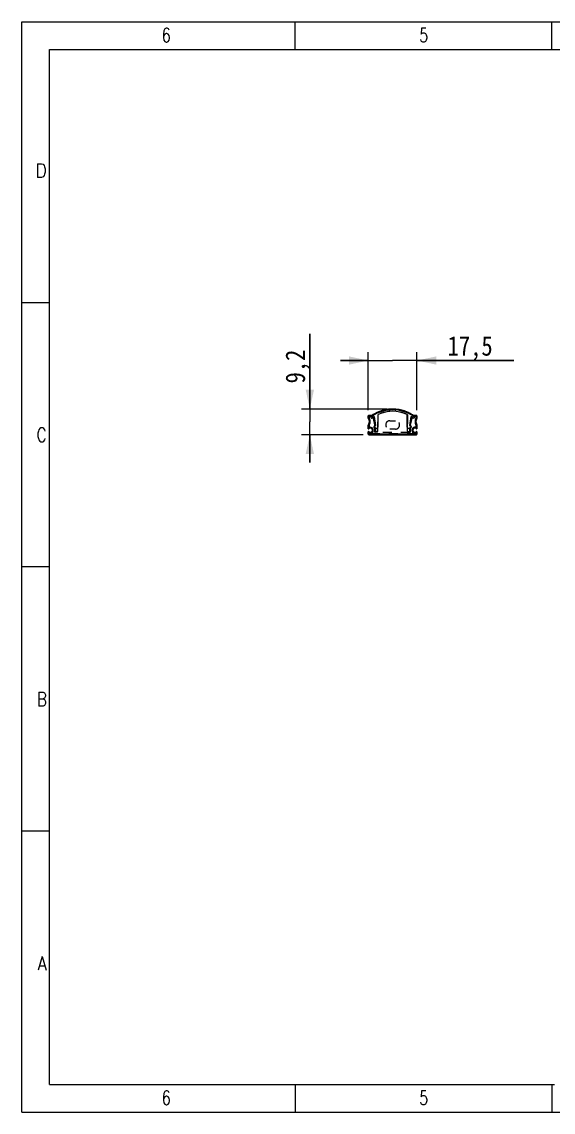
# Model space of a CAD drawing. Extents: x 14 to 580, y 14 to 406.
# Drawn here: x 14 to 205.1, y 14 to 406 of the extents above; entities that cross this region are included whole.
import ezdxf
from ezdxf.enums import TextEntityAlignment as Align

# ---------------------------------------------------------------- set-up
doc = ezdxf.new("R2010")
doc.units = 0
doc.header["$LTSCALE"] = 32.67
doc.linetypes.add('HIDDEN', pattern=[0.2, 0.1, -0.1])
doc.layers.get('0').update_dxf_attribs({"linetype": 'CONTINUOUS'})
for name, color, linetype in [('AP008-BASE2', 7, 'CONTINUOUS'), ('AP008-BASE3', 7, 'CONTINUOUS'), ('AP008-ENDCAP-02', 7, 'CONTINUOUS'), ('AP008-ENDCAP-03', 7, 'CONTINUOUS'), ('AP008-ENDCAP-12', 7, 'CONTINUOUS'), ('AP008-ENDCAP-13', 7, 'CONTINUOUS'), ('AP0084', 7, 'CONTINUOUS'), ('AP0089', 7, 'CONTINUOUS')]:
    doc.layers.add(name, color=color, linetype=linetype)
doc.styles.get("Standard").update_dxf_attribs({"font": 'SIMHEI.SHX', "width": 0.85})
doc.styles.add('TEXTSTYLE_2', font='TXT.TTF')
doc.dimstyles.get("Standard").update_dxf_attribs({"dimtxt": 2.5, "dimasz": 2.5, "dimexe": 1.25, "dimexo": 0.625, "dimtad": 1, "dimcen": 2.5, "dimazin": 3, "dimtfac": 1, "dimtmove": 0, "dimatfit": 3})

# ---------------------------------------------------------------- blocks, each defined once
blk = doc.blocks.new('_FILLED')
at = {"color": 0, "linetype": 'BYBLOCK'}
blk.add_solid([(0, 0), (-1, 0.214), (-1, -0.214)], dxfattribs=at)
blk = doc.blocks.new('*D0')
at = {"layer": 'AP0084', "color": 3}
for p, q in [((117.6, 266.77), (117.6, 293.84)), ((117.6, 293.84), (117.6, 262.17)), ((145.39, 266.77), (114.6, 266.77)), ((117.6, 247.57), (117.6, 262.17)), ((136.84, 257.57), (114.6, 257.57)), ((117.6, 257.57), (117.6, 247.57))]:
    blk.add_line(p, q, dxfattribs=at)
at = {"layer": 'AP0084', "color": 3, "xscale": 7, "yscale": 7, "zscale": 7}
for p, rotation in [((117.6, 266.77), 270), ((117.6, 257.57), 90)]:
    blk.add_blockref('_FILLED', p, dxfattribs=dict(at, rotation=rotation))
at = {"layer": 'AP0084', "color": 3, "width": 0.85}
blk.add_text('9,2', height=7, rotation=90, dxfattribs=at).set_placement((115.85, 275.99))
blk = doc.blocks.new('*D1')
at = {"layer": 'AP0084', "color": 3}
for p, q in [((138.64, 266.37), (138.64, 287.23)), ((156.14, 266.37), (156.14, 287.23)), ((138.64, 284.23), (128.64, 284.23)), ((128.64, 284.23), (147.39, 284.23)), ((190.97, 284.23), (147.39, 284.23)), ((156.14, 284.23), (190.97, 284.23))]:
    blk.add_line(p, q, dxfattribs=at)
at = {"layer": 'AP0084', "color": 3, "xscale": 7, "yscale": 7, "zscale": 7}
blk.add_blockref('_FILLED', (138.64, 284.23), dxfattribs=at)
at = {"layer": 'AP0084', "color": 3, "xscale": 7, "yscale": 7, "zscale": 7, "rotation": 180}
blk.add_blockref('_FILLED', (156.14, 284.23), dxfattribs=at)
at = {"layer": 'AP0084', "color": 3, "width": 0.85}
blk.add_text('17,5', height=7, dxfattribs=at).set_placement((167.17, 285.98))

msp = doc.modelspace()

# ---------------------------------------------------------------- linework, layer by layer
at = {"color": 7}
for p, q in [((140.017, 264.21), (140.129, 264.044)), ((140.711, 264.07), (141.237, 260.818)), ((142.237, 260.52), (142.237, 264.876)), ((152.537, 264.876), (152.537, 260.52)), ((153.537, 260.818), (154.063, 264.07)), ((154.645, 264.044), (154.757, 264.21)), ((141.187, 260.732), (140.787, 260.501)), ((140.787, 260.328), (141.759, 259.766)), ((142.051, 259.881), (142.228, 260.462)), ((152.546, 260.462), (152.723, 259.881)), ((153.015, 259.766), (153.987, 260.328)), ((153.987, 260.501), (153.587, 260.732))]:
    msp.add_line(p, q, dxfattribs=at)
for centre, radius, start, end in [((147.387, 253.305), 13.465, 57.25218, 122.74782), ((140.265, 264.378), 0.3, 122.74782, 214.05356), ((140.377, 264.212), 0.3, 214.05356, 302.72768), ((142.336, 261.352), 3.167, 120.88918, 124.56618), ((147.387, 253.305), 12.665, 66.00691, 113.99309), ((152.437, 261.352), 3.167, 55.43382, 59.11082), ((154.397, 264.212), 0.3, 237.27232, 325.94644), ((154.509, 264.378), 0.3, 325.94644, 57.25218), ((140.837, 260.414), 0.1, 120, 240), ((141.137, 260.818), 0.1, 300, 360), ((141.859, 259.939), 0.2, 240, 343.00391), ((142.037, 260.52), 0.2, 343.00391, 360), ((152.737, 260.52), 0.2, 180, 196.99609), ((152.915, 259.939), 0.2, 196.99609, 300), ((153.637, 260.818), 0.1, 180, 240), ((153.937, 260.414), 0.1, 300, 60)]:
    msp.add_arc(centre, radius, start, end, dxfattribs=at)
at = {"layer": 'AP008-BASE2', "color": 7}
for centre, radius, start, end in [((138.737, 264.374), 0.1, 138.59237, 180), ((136.985, 262.274), 2.052, 12.37813, 34.68699), ((136.985, 262.274), 2.052, 348.81585, 10.47478), ((157.789, 262.274), 2.052, 168.81585, 189.00599), ((157.789, 262.274), 2.052, 145.31301, 167.45913), ((156.037, 264.374), 0.1, 48.59237, 90), ((155.937, 263.556), 0.2, 325.31301, 360), ((138.837, 260.992), 0.2, 145.31301, 180), ((138.737, 258.626), 0.1, 82.28828, 180), ((136.985, 262.274), 2.052, 325.31301, 347.62187), ((139.387, 259.174), 0.75, 114.55427, 139.88083), ((155.387, 259.174), 0.75, 40.11917, 141.85068), ((157.789, 262.274), 2.052, 193.95457, 214.68699), ((156.037, 259.722), 0.1, 262.28828, 360), ((139.387, 259.174), 0.75, 220.11917, 321.85068), ((155.387, 259.174), 0.75, 294.55427, 319.88083)]:
    msp.add_arc(centre, radius, start, end, dxfattribs=at)
at = {"layer": 'AP008-BASE3', "color": 8, "linetype": 'HIDDEN'}
for p, q in [((138.637, 264.374), (138.637, 263.556)), ((139.537, 264.474), (138.737, 264.474)), ((139.637, 263.574), (139.637, 264.374)), ((140.359, 263.474), (139.737, 263.474)), ((141.031, 261.098), (140.456, 263.398)), ((154.318, 263.398), (153.743, 261.098)), ((155.037, 263.474), (154.415, 263.474)), ((155.137, 264.374), (155.137, 263.574)), ((156.037, 264.474), (155.237, 264.474)), ((156.137, 263.556), (156.137, 264.374)), ((138.637, 260.992), (138.637, 259.722)), ((141.037, 260.774), (141.037, 261.049)), ((141.037, 258.474), (141.037, 259.974)), ((153.737, 261.049), (153.737, 260.774)), ((153.737, 259.974), (153.737, 258.474)), ((156.137, 259.722), (156.137, 260.992)), ((138.637, 258.626), (138.637, 257.774)), ((138.837, 257.574), (155.937, 257.574)), ((153.637, 258.374), (141.137, 258.374)), ((156.137, 257.774), (156.137, 258.626))]:
    msp.add_line(p, q, dxfattribs=at)
for centre, radius, start, end in [((138.837, 263.556), 0.2, 180, 214.68699), ((138.737, 264.374), 0.1, 90, 138.59237), ((136.985, 262.274), 2.052, 10.47478, 12.37813), ((139.537, 264.374), 0.1, 0, 90), ((139.737, 263.574), 0.1, 180, 270), ((140.359, 263.374), 0.1, 14.03624, 90), ((154.415, 263.374), 0.1, 90, 165.96376), ((155.037, 263.574), 0.1, 270, 360), ((155.237, 264.374), 0.1, 90, 180), ((157.789, 262.274), 2.052, 167.45913, 168.81585), ((156.037, 264.374), 0.1, 0, 48.59237), ((138.737, 259.722), 0.1, 180, 319.88083), ((138.737, 258.626), 0.1, 40.11917, 82.28828), ((136.985, 262.274), 2.052, 347.62187, 348.81585), ((139.387, 259.174), 0.75, 321.85068, 114.55427), ((140.937, 260.374), 0.3, 89.99022, 270.00978), ((140.937, 260.774), 0.1, 270, 360), ((140.937, 259.974), 0.1, 0, 90), ((140.837, 261.049), 0.2, 0, 14.03624), ((153.937, 261.049), 0.2, 165.96376, 180), ((153.837, 260.774), 0.1, 180, 270), ((153.837, 259.974), 0.1, 90, 180), ((153.837, 260.374), 0.3, 269.99022, 90.00978), ((155.387, 259.174), 0.75, 141.85068, 294.55427), ((157.789, 262.274), 2.052, 189.00599, 193.95457), ((156.037, 259.722), 0.1, 220.11917, 262.28828), ((156.037, 258.626), 0.1, 0, 139.88083), ((155.937, 260.992), 0.2, 0, 34.68699), ((138.837, 257.774), 0.2, 180, 270), ((141.137, 258.474), 0.1, 180, 270), ((153.637, 258.474), 0.1, 270, 360), ((155.937, 257.774), 0.2, 270, 360)]:
    msp.add_arc(centre, radius, start, end, dxfattribs=at)
at = {"layer": 'AP008-ENDCAP-02', "color": 7}
for p, q in [((138.637, 264.374), (138.637, 263.556)), ((138.637, 264.374), (138.937, 264.174)), ((138.937, 263.587), (138.637, 263.556)), ((138.673, 263.442), (138.726, 263.472)), ((138.726, 263.472), (138.787, 263.506)), ((138.937, 264.174), (138.737, 264.474)), ((139.715, 264.474), (138.737, 264.474)), ((138.937, 264.174), (138.937, 263.584)), ((139.715, 264.174), (138.937, 264.174)), ((139.715, 264.174), (139.715, 264.474)), ((140.154, 264.306), (139.99, 264.556)), ((154.62, 264.306), (154.784, 264.556)), ((156.037, 264.474), (155.059, 264.474)), ((155.059, 264.174), (155.059, 264.474)), ((155.837, 264.174), (155.059, 264.174)), ((156.037, 264.474), (155.837, 264.174)), ((155.837, 264.174), (156.137, 264.374)), ((155.837, 263.589), (155.837, 264.174)), ((156.137, 263.556), (155.837, 263.587)), ((155.837, 263.587), (155.942, 263.53)), ((155.942, 263.53), (156.017, 263.489)), ((156.017, 263.489), (156.086, 263.451)), ((156.086, 263.451), (156.101, 263.442)), ((156.137, 263.556), (156.137, 264.374)), ((138.637, 260.992), (138.637, 259.722)), ((138.637, 260.992), (138.937, 260.961)), ((138.688, 261.097), (138.673, 261.106)), ((138.757, 261.059), (138.688, 261.097)), ((138.831, 261.018), (138.757, 261.059)), ((138.937, 260.961), (138.831, 261.018)), ((138.937, 260.959), (138.937, 260.123)), ((155.837, 260.961), (156.137, 260.992)), ((155.837, 260.123), (155.837, 260.964)), ((156.048, 261.076), (155.986, 261.042)), ((156.101, 261.106), (156.048, 261.076)), ((156.137, 259.722), (156.137, 260.992)), ((138.637, 258.626), (138.637, 257.774)), ((138.937, 257.874), (138.637, 257.774)), ((138.837, 257.574), (138.937, 257.874)), ((138.837, 257.574), (155.937, 257.574)), ((138.937, 258.225), (138.937, 257.874)), ((138.937, 257.874), (155.837, 257.874)), ((155.837, 257.874), (155.837, 258.225)), ((156.137, 257.774), (155.837, 257.874)), ((155.837, 257.874), (155.937, 257.574)), ((156.137, 257.774), (156.137, 258.626))]:
    msp.add_line(p, q, dxfattribs=at)
for points in [[(138.787, 263.506), (138.879, 263.556), (138.937, 263.587)], [(138.937, 260.123), (138.869, 260.048), (138.812, 259.98), (138.765, 259.92), (138.727, 259.867), (138.696, 259.82), (138.671, 259.78), (138.652, 259.749), (138.641, 259.729), (138.637, 259.722)], [(138.637, 259.722), (138.637, 259.713), (138.639, 259.703), (138.641, 259.693), (138.645, 259.683), (138.65, 259.673), (138.656, 259.663), (138.664, 259.654), (138.673, 259.646), (138.683, 259.638), (138.694, 259.632), (138.707, 259.627), (138.722, 259.623), (138.736, 259.622), (138.751, 259.623), (138.765, 259.626), (138.778, 259.631), (138.789, 259.637), (138.799, 259.644), (138.808, 259.652), (138.813, 259.657)], [(138.813, 259.657), (138.814, 259.664), (138.818, 259.686), (138.823, 259.719), (138.831, 259.762), (138.842, 259.813), (138.857, 259.874), (138.877, 259.946), (138.903, 260.028), (138.937, 260.123)], [(155.986, 261.042), (155.895, 260.993), (155.837, 260.961)], [(156.137, 259.722), (156.122, 259.749), (156.103, 259.781), (156.078, 259.821), (156.046, 259.868), (156.007, 259.922), (155.96, 259.983), (155.904, 260.05), (155.837, 260.123)], [(155.837, 260.123), (155.87, 260.03), (155.896, 259.948), (155.916, 259.877), (155.931, 259.815), (155.942, 259.762), (155.951, 259.719), (155.956, 259.686), (155.959, 259.665), (155.96, 259.657)], [(156.137, 258.626), (156.136, 258.635), (156.135, 258.645), (156.132, 258.655), (156.129, 258.665), (156.124, 258.675), (156.118, 258.685), (156.11, 258.694), (156.101, 258.702), (156.091, 258.71), (156.08, 258.717), (156.067, 258.722), (156.052, 258.725), (156.038, 258.726), (156.023, 258.725), (156.009, 258.722), (155.996, 258.718), (155.985, 258.712), (155.975, 258.705), (155.966, 258.697), (155.96, 258.691)], [(138.637, 258.626), (138.652, 258.599), (138.671, 258.568), (138.696, 258.527), (138.728, 258.48), (138.767, 258.426), (138.814, 258.366), (138.87, 258.298), (138.937, 258.225)], [(138.937, 258.225), (138.903, 258.318), (138.877, 258.4), (138.858, 258.472), (138.843, 258.533), (138.831, 258.586), (138.823, 258.629), (138.818, 258.662), (138.814, 258.684), (138.813, 258.691)], [(155.96, 258.691), (155.959, 258.684), (155.956, 258.663), (155.951, 258.629), (155.943, 258.587), (155.932, 258.535), (155.917, 258.474), (155.897, 258.403), (155.871, 258.32), (155.837, 258.225)], [(155.837, 258.225), (155.905, 258.3), (155.962, 258.368), (156.009, 258.428), (156.047, 258.482), (156.078, 258.528), (156.103, 258.568), (156.122, 258.599), (156.133, 258.62), (156.137, 258.626)]]:
    msp.add_lwpolyline(points, dxfattribs=at)
for centre, radius, start, end in [((147.387, 253.305), 13.465, 56.67601, 123.32399), ((138.737, 264.374), 0.1, 90, 180), ((138.837, 263.556), 0.2, 180, 214.68699), ((136.985, 262.274), 2.052, 325.31301, 34.68699), ((136.985, 262.274), 2.352, 326.03274, 33.87124), ((139.715, 264.974), 0.5, 270, 303.32399), ((139.715, 264.974), 0.8, 270, 303.32399), ((147.387, 253.305), 13.165, 56.67601, 123.32399), ((155.059, 264.974), 0.8, 236.67601, 270), ((155.059, 264.974), 0.5, 236.67601, 270), ((157.789, 262.274), 2.352, 146.03274, 213.87124), ((157.789, 262.274), 2.052, 145.31301, 214.68699), ((156.037, 264.374), 0.1, 0, 90), ((155.937, 263.556), 0.2, 325.31301, 360), ((138.837, 260.992), 0.2, 145.31301, 180), ((138.737, 258.626), 0.1, 40.11917, 180), ((139.387, 259.174), 0.75, 220.11917, 139.88083), ((139.387, 259.174), 1.05, 244.62299, 115.37667), ((155.387, 259.174), 1.05, 64.62299, 295.37667), ((155.387, 259.174), 0.75, 40.11917, 319.88083), ((156.037, 259.722), 0.1, 220.11917, 360), ((155.937, 260.992), 0.2, 0, 34.68699), ((138.837, 257.774), 0.2, 180, 270), ((155.937, 257.774), 0.2, 270, 360)]:
    msp.add_arc(centre, radius, start, end, dxfattribs=at)
at = {"layer": 'AP008-ENDCAP-03', "color": 8, "linetype": 'HIDDEN'}
for p, q in [((140.129, 264.044), (140.017, 264.21)), ((141.237, 260.818), (140.711, 264.07)), ((142.037, 264.785), (142.037, 258.874)), ((152.737, 258.874), (152.737, 264.785)), ((154.063, 264.07), (153.537, 260.818)), ((154.757, 264.21), (154.645, 264.044)), ((140.787, 260.501), (141.187, 260.732)), ((141.237, 260.068), (140.787, 260.328)), ((141.237, 258.874), (141.237, 260.068)), ((153.987, 260.328), (153.537, 260.068)), ((153.537, 260.068), (153.537, 258.874)), ((153.587, 260.732), (153.987, 260.501)), ((141.737, 258.574), (141.537, 258.574)), ((153.237, 258.574), (153.037, 258.574))]:
    msp.add_line(p, q, dxfattribs=at)
for centre, radius, start, end in [((140.265, 264.378), 0.3, 122.74782, 214.05356), ((140.377, 264.212), 0.3, 214.05356, 302.72768), ((142.336, 261.352), 3.167, 120.88918, 124.56618), ((147.387, 253.305), 12.665, 65.01268, 114.98732), ((152.437, 261.352), 3.167, 55.43382, 59.11082), ((154.397, 264.212), 0.3, 237.27232, 325.94644), ((154.509, 264.378), 0.3, 325.94644, 57.25218), ((138.737, 259.722), 0.1, 180, 319.88083), ((140.837, 260.414), 0.1, 120, 240), ((141.137, 260.818), 0.1, 300, 360), ((141.537, 258.874), 0.3, 180, 270), ((141.737, 258.874), 0.3, 270, 360), ((153.037, 258.874), 0.3, 180, 270), ((153.237, 258.874), 0.3, 270, 360), ((153.637, 260.818), 0.1, 180, 240), ((153.937, 260.414), 0.1, 300, 60), ((156.037, 258.626), 0.1, 0, 139.88083)]:
    msp.add_arc(centre, radius, start, end, dxfattribs=at)
at = {"layer": 'AP008-ENDCAP-12', "color": 7}
for start, end in [(80.21174, 89.99999), (67.97437, 78.15407), (57.90049, 66.67571), (56.67601, 57.25218)]:
    msp.add_arc((147.387, 253.305), 13.465, start, end, dxfattribs=at)
at = {"layer": 'AP008-ENDCAP-13', "color": 8, "linetype": 'HIDDEN'}
for p, q in [((138.637, 263.556), (138.637, 264.374)), ((138.937, 264.174), (138.637, 264.374)), ((138.637, 263.556), (138.937, 263.587)), ((138.729, 263.474), (138.673, 263.442)), ((138.791, 263.508), (138.729, 263.474)), ((138.737, 264.474), (138.937, 264.174)), ((138.737, 264.474), (139.715, 264.474)), ((138.937, 263.589), (138.937, 264.174)), ((138.937, 264.174), (139.715, 264.174)), ((139.715, 264.174), (139.715, 264.474)), ((140.154, 264.306), (139.99, 264.556)), ((140.017, 264.21), (140.129, 264.044)), ((140.711, 264.07), (141.237, 260.818)), ((142.037, 258.874), (142.037, 264.785)), ((152.737, 264.785), (152.737, 258.874)), ((153.537, 260.818), (154.063, 264.07)), ((154.62, 264.306), (154.784, 264.556)), ((154.645, 264.044), (154.757, 264.21)), ((155.059, 264.474), (156.037, 264.474)), ((155.059, 264.174), (155.059, 264.474)), ((155.059, 264.174), (155.837, 264.174)), ((155.837, 264.174), (156.037, 264.474)), ((156.137, 264.374), (155.837, 264.174)), ((155.837, 264.174), (155.837, 263.584)), ((155.837, 263.587), (156.137, 263.556)), ((155.945, 263.528), (155.837, 263.587)), ((156.02, 263.487), (155.945, 263.528)), ((156.087, 263.45), (156.02, 263.487)), ((156.101, 263.442), (156.087, 263.45)), ((156.137, 264.374), (156.137, 263.556)), ((138.637, 259.722), (138.637, 260.992)), ((138.937, 260.961), (138.637, 260.992)), ((138.637, 259.722), (138.652, 259.749)), ((138.673, 261.106), (138.687, 261.098)), ((138.687, 261.098), (138.754, 261.061)), ((138.754, 261.061), (138.829, 261.02)), ((138.829, 261.02), (138.937, 260.961)), ((138.937, 260.123), (138.937, 260.964)), ((141.187, 260.732), (140.787, 260.501)), ((140.787, 260.328), (141.237, 260.068)), ((141.237, 260.068), (141.237, 258.874)), ((146.387, 262.574), (148.387, 262.574)), ((148.387, 259.574), (146.387, 259.574)), ((153.537, 260.068), (153.987, 260.328)), ((153.537, 258.874), (153.537, 260.068)), ((153.987, 260.501), (153.587, 260.732)), ((156.137, 260.992), (155.837, 260.961)), ((155.837, 260.959), (155.837, 260.123)), ((155.983, 261.041), (156.045, 261.074)), ((156.045, 261.074), (156.101, 261.106)), ((156.137, 260.992), (156.137, 259.722)), ((138.637, 257.774), (138.637, 258.626)), ((138.637, 257.774), (138.937, 257.874)), ((138.937, 257.874), (138.837, 257.574)), ((155.937, 257.574), (138.837, 257.574)), ((138.937, 257.874), (138.937, 258.225)), ((155.837, 257.874), (138.937, 257.874)), ((141.537, 258.574), (141.737, 258.574)), ((153.037, 258.574), (153.237, 258.574)), ((155.837, 258.225), (155.837, 257.874)), ((155.837, 257.874), (156.137, 257.774)), ((155.937, 257.574), (155.837, 257.874)), ((156.137, 258.626), (156.122, 258.599)), ((156.137, 258.626), (156.137, 257.774))]:
    msp.add_line(p, q, dxfattribs=at)
for points in [[(138.937, 263.587), (138.88, 263.556), (138.791, 263.508)], [(138.652, 259.749), (138.671, 259.781), (138.696, 259.821), (138.728, 259.868), (138.767, 259.922), (138.814, 259.983), (138.87, 260.05), (138.937, 260.123)], [(138.707, 258.721), (138.695, 258.717), (138.684, 258.711), (138.673, 258.703), (138.663, 258.694)], [(138.772, 258.72), (138.762, 258.723), (138.751, 258.725), (138.741, 258.726), (138.73, 258.726), (138.718, 258.724), (138.707, 258.721)], [(138.813, 258.691), (138.812, 258.692), (138.805, 258.699), (138.798, 258.705), (138.79, 258.711), (138.781, 258.716), (138.772, 258.72)], [(138.937, 260.123), (138.903, 260.03), (138.877, 259.948), (138.858, 259.877), (138.843, 259.815), (138.831, 259.762), (138.823, 259.719), (138.818, 259.686), (138.814, 259.665), (138.813, 259.657)], [(155.837, 260.961), (155.894, 260.992), (155.983, 261.041)], [(155.837, 260.123), (155.905, 260.048), (155.962, 259.98), (156.009, 259.92), (156.047, 259.867), (156.078, 259.82), (156.103, 259.78), (156.122, 259.749), (156.133, 259.729), (156.137, 259.722)], [(155.96, 259.657), (155.959, 259.664), (155.956, 259.686), (155.951, 259.719), (155.943, 259.762), (155.932, 259.813), (155.917, 259.874), (155.897, 259.946), (155.871, 260.028), (155.837, 260.123)], [(155.96, 259.657), (155.962, 259.656), (155.968, 259.649), (155.976, 259.643), (155.984, 259.637), (155.993, 259.632), (156.002, 259.628)], [(156.002, 259.628), (156.012, 259.625), (156.022, 259.623), (156.033, 259.622), (156.044, 259.622), (156.056, 259.624), (156.067, 259.627)], [(156.067, 259.627), (156.079, 259.631), (156.09, 259.637), (156.101, 259.645), (156.11, 259.654)], [(156.11, 259.654), (156.119, 259.665), (156.126, 259.676), (156.131, 259.688), (156.134, 259.699), (156.136, 259.711), (156.137, 259.722)], [(138.663, 258.694), (138.655, 258.683), (138.648, 258.672), (138.643, 258.661), (138.64, 258.649), (138.638, 258.637), (138.637, 258.626)], [(138.937, 258.225), (138.869, 258.3), (138.812, 258.368), (138.765, 258.428), (138.727, 258.482), (138.696, 258.528), (138.671, 258.568), (138.652, 258.599), (138.641, 258.62), (138.637, 258.626)], [(138.813, 258.691), (138.814, 258.684), (138.818, 258.663), (138.823, 258.629), (138.831, 258.587), (138.842, 258.535), (138.857, 258.474), (138.877, 258.403), (138.903, 258.32), (138.937, 258.225)], [(155.837, 258.225), (155.87, 258.318), (155.896, 258.4), (155.916, 258.472), (155.931, 258.533), (155.942, 258.586), (155.951, 258.629), (155.956, 258.662), (155.959, 258.684), (155.96, 258.691)], [(156.122, 258.599), (156.103, 258.568), (156.078, 258.527), (156.046, 258.48), (156.007, 258.426), (155.96, 258.366), (155.904, 258.298), (155.837, 258.225)]]:
    msp.add_lwpolyline(points, dxfattribs=at)
for centre, radius, start, end in [((147.387, 253.305), 13.465, 89.99999, 123.32399), ((147.387, 253.305), 13.465, 66.67571, 80.21174), ((138.737, 264.374), 0.1, 90, 180), ((138.837, 263.556), 0.2, 180, 214.68699), ((136.985, 262.274), 2.052, 325.31301, 34.68699), ((136.985, 262.274), 2.352, 326.12876, 33.96726), ((139.715, 264.974), 0.5, 270, 303.32399), ((139.715, 264.974), 0.8, 270, 303.32399), ((140.265, 264.378), 0.3, 122.74782, 214.05356), ((140.377, 264.212), 0.3, 214.05356, 302.72768), ((147.387, 253.305), 13.165, 56.67601, 123.32399), ((142.336, 261.352), 3.167, 120.88918, 124.56618), ((147.387, 253.305), 12.665, 65.01268, 114.98732), ((152.437, 261.352), 3.167, 55.43382, 59.11082), ((154.397, 264.212), 0.3, 237.27232, 325.94644), ((147.387, 253.305), 13.465, 57.25218, 57.90049), ((155.059, 264.974), 0.8, 236.67601, 270), ((154.509, 264.378), 0.3, 325.94644, 57.25218), ((155.059, 264.974), 0.5, 236.67601, 270), ((157.789, 262.274), 2.352, 146.12876, 213.96726), ((157.789, 262.274), 2.052, 145.31301, 214.68699), ((156.037, 264.374), 0.1, 0, 90), ((155.937, 263.556), 0.2, 325.31301, 360), ((138.837, 260.992), 0.2, 145.31301, 180), ((138.737, 259.722), 0.1, 180, 319.88083), ((138.737, 258.626), 0.1, 40.11917, 180), ((139.387, 259.174), 0.75, 220.11917, 139.88083), ((139.387, 259.174), 1.05, 244.62333, 115.37701), ((140.837, 260.414), 0.1, 120, 240), ((141.137, 260.818), 0.1, 300, 360), ((141.537, 258.874), 0.3, 180, 270), ((141.737, 258.874), 0.3, 270, 360), ((146.387, 261.074), 1.5, 90, 270), ((148.387, 261.074), 1.5, 270, 90), ((153.037, 258.874), 0.3, 180, 270), ((153.237, 258.874), 0.3, 270, 360), ((153.637, 260.818), 0.1, 180, 240), ((153.937, 260.414), 0.1, 300, 60), ((155.387, 259.174), 1.05, 64.62333, 295.37701), ((155.387, 259.174), 0.75, 40.11917, 319.88083), ((156.037, 259.722), 0.1, 220.11917, 360), ((156.037, 258.626), 0.1, 0, 139.88083), ((155.937, 260.992), 0.2, 0, 34.68699), ((138.837, 257.774), 0.2, 180, 270), ((155.937, 257.774), 0.2, 270, 360)]:
    msp.add_arc(centre, radius, start, end, dxfattribs=at)
at = {"layer": 'AP0089', "color": 7}
for p, q in [((14, 14), (14, 406)), ((14, 406), (580, 406)), ((112.333, 396), (112.333, 406)), ((204.667, 396), (204.667, 406)), ((24, 24), (24, 396)), ((24, 396), (570, 396)), ((24, 305), (14, 305)), ((24, 210), (14, 210)), ((24, 115), (14, 115)), ((24, 24), (205.6, 24)), ((112.333, 24), (112.333, 14)), ((204.667, 24), (204.667, 14)), ((14, 14), (580, 14))]:
    msp.add_line(p, q, dxfattribs=at)

# ---------------------------------------------------------------- texts
at = {"layer": 'AP0089', "color": 7, "style": 'TEXTSTYLE_2'}
for s, width, p in [('6', 0.785714, (67.634, 398.659)), ('D', 0.904762, (23, 350)), ('C', 0.833333, (23, 255)), ('B', 0.785714, (23, 160)), ('A', 0.857143, (23, 65)), ('6', 0.785714, (67.634, 16.659))]:
    msp.add_text(s, height=5, dxfattribs=dict(at, width=width)).set_placement(p, align=Align.RIGHT)
at = {"layer": 'AP0089', "color": 7, "style": 'TEXTSTYLE_2', "width": 0.714286}
for p in [(157.033, 398.659), (157.033, 16.659)]:
    msp.add_text('5', height=5, dxfattribs=at).set_placement(p)

# ---------------------------------------------------------------- dimensions: what is measured, and where the dimension line sits
at = {"layer": 'AP0084', "color": 3}
dim = msp.add_linear_dim(base=(117.598, 266.77), p1=(136.837, 257.574), p2=(145.387, 266.77), angle=90, dimstyle='Standard', dxfattribs=at)
dim.commit()
dim.dimension.update_dxf_attribs({"geometry": '*D0', "text_midpoint": (112.348, 284.911), "dimtype": 128})
dim = msp.add_linear_dim(base=(156.137, 284.232), p1=(138.637, 266.374), p2=(156.137, 266.374), dimstyle='Standard', dxfattribs=at)
dim.commit()
dim.dimension.update_dxf_attribs({"geometry": '*D1', "text_midpoint": (179.072, 289.482), "dimtype": 128})

doc.saveas('drawing.dxf')
